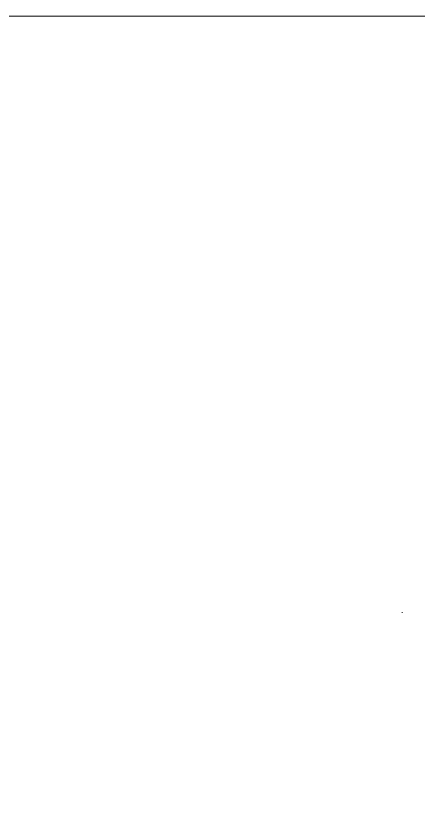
# Model space of a CAD drawing. Extents: x 13 to 948, y -975 to -268.
# Drawn here: x 251.7 to 489.9, y -739.2 to -267.6 of the extents above; entities that cross this region are included whole.
import ezdxf

# ---------------------------------------------------------------- set-up
doc = ezdxf.new("R2010")
doc.units = 0
doc.header["$MEASUREMENT"] = 0
doc.layers.add('Layer 1', color=7, linetype='Continuous', lineweight=0)

msp = doc.modelspace()

# ---------------------------------------------------------------- hatches: boundary and pattern name
at = {"layer": 'Layer 1', "true_color": 0x010101, "transparency": 33554687}
h = msp.add_hatch(color=18, dxfattribs=at)
h.dxf.hatch_style = 2
edge = h.paths.add_edge_path()
edge.add_spline(control_points=[(480.57, -621.46), (480.55, -621.43), (480.52, -621.4), (480.51, -621.39), (480.51, -621.39), (480.52, -621.4), (480.52, -621.41), (480.53, -621.43), (480.56, -621.44), (480.57, -621.46)], knot_values=[0, 0, 0, 0, 1, 1, 1, 2, 2, 2, 3, 3, 3, 3], degree=3, periodic=0)
h = msp.add_hatch(color=18, dxfattribs=at)
h.dxf.hatch_style = 2
edge = h.paths.add_edge_path()
edge.add_spline(control_points=[(480.55, -621.21), (480.54, -621.35), (480.53, -621.49), (480.53, -621.63), (480.54, -621.56), (480.54, -621.49), (480.54, -621.42), (480.54, -621.35), (480.54, -621.28), (480.55, -621.21)], knot_values=[0, 0, 0, 0, 1, 1, 1, 2, 2, 2, 3, 3, 3, 3], degree=3, periodic=0)
h = msp.add_hatch(color=18, dxfattribs=at)
h.dxf.hatch_style = 2
edge = h.paths.add_edge_path()
edge.add_spline(control_points=[(480.53, -621.43), (480.53, -621.43), (480.53, -621.56), (480.53, -621.56), (480.54, -621.47), (480.55, -621.38), (480.55, -621.29), (480.54, -621.33), (480.53, -621.38), (480.53, -621.43)], knot_values=[0, 0, 0, 0, 1, 1, 1, 2, 2, 2, 3, 3, 3, 3], degree=3, periodic=0)

# ---------------------------------------------------------------- linework, layer by layer
at = {"layer": 'Layer 1'}
for points, knots in [([(937.67, -754.37), (937.67, -754.37), (937.67, -757.13), (937.67, -757.13), (937.67, -757.13), (936.53, -757.13), (936.53, -757.13), (936.53, -757.13), (936.53, -754.98), (936.53, -754.98), (936.53, -754.98), (936.45, -754.98), (936.45, -754.98), (936.45, -754.98), (936.45, -773.13), (936.45, -773.13), (936.45, -773.13), (936.42, -773.23), (936.42, -773.23), (936.42, -773.23), (936.42, -754.98), (936.42, -754.98), (936.42, -754.98), (930.74, -754.98), (930.74, -754.98), (930.74, -754.98), (930.74, -753.84), (930.74, -753.84), (930.74, -753.84), (937.24, -753.85), (937.24, -753.85), (937.24, -753.85), (937.24, -268.13), (937.24, -268.13), (937.24, -268.13), (585.77, -268.13), (585.77, -268.13), (585.77, -268.13), (585.77, -267.8), (585.77, -267.8), (585.77, -267.8), (584.81, -267.8), (584.81, -267.8), (584.81, -267.8), (584.81, -272.14), (584.81, -272.14), (584.81, -272.14), (583.68, -272.14), (583.68, -272.14), (583.68, -272.14), (583.68, -267.8), (583.68, -267.8), (583.68, -267.8), (233.17, -267.8), (233.17, -267.8), (233.17, -267.8), (233.17, -267.7), (233.17, -267.7), (233.17, -267.7), (231.67, -267.7), (231.67, -267.7), (231.67, -267.7), (231.67, -267.62), (231.67, -267.62), (231.67, -267.62), (194.12, -267.62), (194.12, -267.62), (189.36, -267.62), (184.7, -268.72), (180.48, -270.81), (180.33, -270.79), (180.19, -270.76), (180.05, -270.72), (180.01, -270.84), (179.96, -270.97), (179.92, -271.1), (178.75, -271.71), (177.61, -272.4), (176.52, -273.16), (171.9, -276.4), (165.53, -281), (157.98, -286.83), (75.27, -358.42), (123.19, -457.39), (13.49, -510.82), (123.19, -564.25), (75.27, -663.23), (157.98, -734.81), (165.57, -740.66), (171.95, -745.28), (176.58, -748.52), (181.7, -752.1), (187.79, -754.02), (194.04, -754.02), (194.04, -754.02), (231.67, -754.02), (231.67, -754.02), (231.67, -754.02), (231.67, -749.56), (231.67, -749.56), (231.67, -749.56), (232.61, -749.56), (232.61, -749.56), (232.61, -749.56), (232.61, -753.99), (232.61, -753.99), (232.61, -753.99), (583.68, -753.99), (583.68, -753.99), (583.68, -753.99), (583.68, -749.46), (583.68, -749.46), (583.68, -749.46), (584.81, -749.46), (584.81, -749.46), (584.81, -749.46), (584.81, -753.99), (584.81, -753.99), (584.81, -753.99), (584.25, -753.99), (584.25, -753.99), (584.25, -753.99), (584.25, -754), (584.25, -754), (578.12, -754.03), (573.17, -759.01), (573.17, -765.14), (573.17, -765.14), (573.17, -974.54), (573.17, -974.54), (573.17, -974.54), (584.25, -974.54), (584.25, -974.54), (584.25, -974.54), (584.25, -974.64), (584.25, -974.64), (584.25, -974.64), (584.94, -974.64), (584.94, -974.64), (584.94, -974.64), (588.59, -974.85), (594.96, -974.85), (596.36, -974.85), (597.89, -974.84), (599.54, -974.82), (600.97, -974.8), (602.48, -974.76), (604.08, -974.72), (621.83, -974.22), (649.87, -972.03), (679.28, -964.28), (679.8, -964.13), (680.33, -963.99), (680.87, -963.84), (682.82, -963.32), (684.78, -962.76), (686.73, -962.19), (687.31, -962.01), (687.91, -961.84), (688.49, -961.67), (694.87, -959.73), (701.26, -957.52), (707.58, -955), (709.47, -954.25), (711.33, -953.47), (713.2, -952.67), (717.19, -950.94), (721.12, -949.09), (725.02, -947.08), (726.08, -946.52), (727.16, -945.97), (728.22, -945.39), (729.98, -944.44), (731.72, -943.46), (733.45, -942.44), (734.35, -941.91), (735.25, -941.38), (736.15, -940.83), (736.98, -940.33), (737.8, -939.81), (738.62, -939.29), (739.95, -938.45), (741.26, -937.6), (742.54, -936.72), (749.1, -932.28), (755.33, -927.32), (761.12, -921.8), (761.12, -921.8), (764.53, -925.23), (771.38, -930.35), (774.03, -932.34), (777.18, -934.57), (780.85, -936.94), (784.86, -939.56), (789.49, -942.35), (794.74, -945.2), (799.76, -947.93), (805.32, -950.7), (811.46, -953.4), (811.84, -953.56), (812.22, -953.72), (812.6, -953.89), (813.4, -954.24), (814.21, -954.58), (815.04, -954.93), (816.42, -955.51), (817.84, -956.1), (819.29, -956.66), (819.88, -956.9), (820.46, -957.13), (821.04, -957.36), (822.57, -957.95), (824.11, -958.54), (825.7, -959.11), (826.6, -959.44), (827.51, -959.77), (828.44, -960.1), (852.72, -968.64), (883.55, -975.22), (920.95, -975.22), (925.99, -975.22), (931.16, -975.1), (936.45, -974.85), (936.45, -974.85), (936.44, -957.65), (936.44, -957.65), (936.44, -957.65), (936.44, -957.65), (936.45, -957.65), (936.45, -957.65), (936.45, -974.85), (936.45, -974.85), (936.45, -974.85), (936.53, -974.85), (936.53, -974.85), (936.53, -974.85), (936.53, -965.78), (936.53, -965.78), (936.53, -965.78), (937.67, -965.78), (937.67, -965.78), (937.67, -965.78), (937.67, -974.85), (937.67, -974.85), (937.67, -974.85), (947.59, -974.85), (947.59, -974.85), (947.59, -974.85), (947.59, -765.45), (947.59, -765.45), (947.59, -759.71), (943.24, -754.98), (937.67, -754.37)], [0, 0, 0, 0, 1, 1, 1, 2, 2, 2, 3, 3, 3, 4, 4, 4, 5, 5, 5, 6, 6, 6, 7, 7, 7, 8, 8, 8, 9, 9, 9, 10, 10, 10, 11, 11, 11, 12, 12, 12, 13, 13, 13, 14, 14, 14, 15, 15, 15, 16, 16, 16, 17, 17, 17, 18, 18, 18, 19, 19, 19, 20, 20, 20, 21, 21, 21, 22, 22, 22, 23, 23, 23, 24, 24, 24, 25, 25, 25, 26, 26, 26, 27, 27, 27, 28, 28, 28, 29, 29, 29, 30, 30, 30, 31, 31, 31, 32, 32, 32, 33, 33, 33, 34, 34, 34, 35, 35, 35, 36, 36, 36, 37, 37, 37, 38, 38, 38, 39, 39, 39, 40, 40, 40, 41, 41, 41, 42, 42, 42, 43, 43, 43, 44, 44, 44, 45, 45, 45, 46, 46, 46, 47, 47, 47, 48, 48, 48, 49, 49, 49, 50, 50, 50, 51, 51, 51, 52, 52, 52, 53, 53, 53, 54, 54, 54, 55, 55, 55, 56, 56, 56, 57, 57, 57, 58, 58, 58, 59, 59, 59, 60, 60, 60, 61, 61, 61, 62, 62, 62, 63, 63, 63, 64, 64, 64, 65, 65, 65, 66, 66, 66, 67, 67, 67, 68, 68, 68, 69, 69, 69, 70, 70, 70, 71, 71, 71, 72, 72, 72, 73, 73, 73, 74, 74, 74, 75, 75, 75, 76, 76, 76, 77, 77, 77, 78, 78, 78, 79, 79, 79, 80, 80, 80, 81, 81, 81, 82, 82, 82, 83, 83, 83, 84, 84, 84, 84]), ([(480.57, -621.46), (480.55, -621.43), (480.52, -621.4), (480.51, -621.39), (480.51, -621.39), (480.52, -621.4), (480.52, -621.41), (480.53, -621.43), (480.56, -621.44), (480.57, -621.46)], [0, 0, 0, 0, 1, 1, 1, 2, 2, 2, 3, 3, 3, 3]), ([(480.55, -621.21), (480.54, -621.35), (480.53, -621.49), (480.53, -621.63), (480.54, -621.56), (480.54, -621.49), (480.54, -621.42), (480.54, -621.35), (480.54, -621.28), (480.55, -621.21)], [0, 0, 0, 0, 1, 1, 1, 2, 2, 2, 3, 3, 3, 3]), ([(480.53, -621.43), (480.53, -621.43), (480.53, -621.56), (480.53, -621.56), (480.54, -621.47), (480.55, -621.38), (480.55, -621.29), (480.54, -621.33), (480.53, -621.38), (480.53, -621.43)], [0, 0, 0, 0, 1, 1, 1, 2, 2, 2, 3, 3, 3, 3])]:
    msp.add_open_spline(points, degree=3, knots=knots, dxfattribs=at)

doc.saveas('drawing.dxf')
